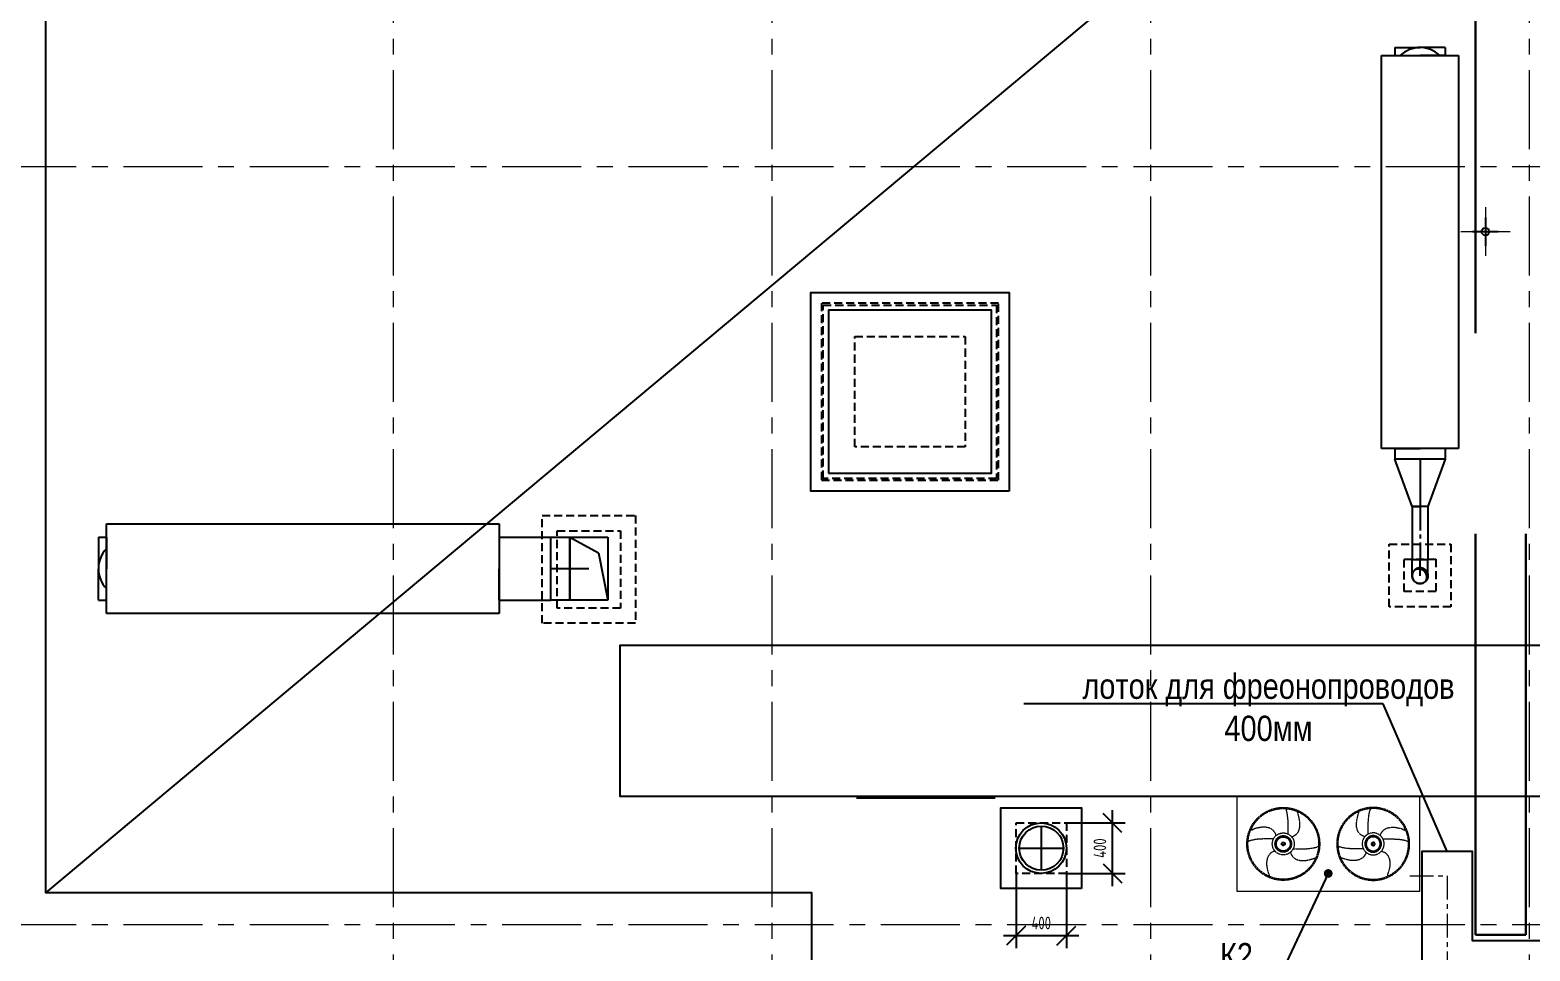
# Model space of a CAD drawing. Header units: millimetres. Extents: x -65527 to 8894748, y -37603 to 223697.
# Drawn here: x -52939 to -41057, y 190146 to 197436 of the extents above; entities that cross this region are included whole.
import ezdxf
from ezdxf import colors
from ezdxf.entities.mleader import LeaderData, LeaderLine
from ezdxf.math import Vec2, Vec3

# ---------------------------------------------------------------- set-up
doc = ezdxf.new("R2010")
doc.units = ezdxf.units.MM
doc.header["$LTSCALE"] = 10
for name, pattern in [('CENTER', [2, 1.25, -0.25, 0.25, -0.25]), ('CENTER2', [28.575000000000003, 19.05, -3.175, 3.175, -3.175]), ('HIDDEN', [9.524999999999999, 6.35, -3.175])]:
    doc.linetypes.add(name, pattern=pattern)
for name, color, linetype, lineweight in [('_ВК-К1', 14, 'Continuous', 40), ('АР_Оси', 142, 'Continuous', 9), ('М_0_В35', 142, 'Continuous', 25), ('М_ЗАМЕТКИ', 1, 'Continuous', 13), ('М_фреонопроводы', 10, 'CENTER', 18), ('М_Холод', 161, 'Continuous', 13)]:
    doc.layers.add(name, color=color, linetype=linetype, lineweight=lineweight)
for name, color, linetype in [('Aks_скрытые_линии', 7, 'HIDDEN'), ('Aks_Схема', 3, 'Continuous'), ('Архитектура', 251, 'Continuous'), ('М_2_лотки ХС', 130, 'Continuous'), ('М_дефлектор', 122, 'Continuous'), ('М_шахты ВЕ на покрытии', 30, 'Continuous'), ('М_шахты ОВ-АР', 10, 'Continuous')]:
    doc.layers.add(name, color=color, linetype=linetype)
doc.layers.add('Для уточнения шахт ОВ', color=61, linetype='Continuous', plot=False)
doc.styles.add('ROMANS', font='romans.shx', dxfattribs={"width": 0.7, "height": 100})
doc.styles.get("Standard").update_dxf_attribs({"font": 'ARIALN.TTF'})
doc.dimstyles.new('Тимур', dxfattribs={"dimscale": 100, "dimtxt": 250, "dimasz": 1.5, "dimexe": 1, "dimexo": 0, "dimgap": 0.5, "dimtad": 1, "dimdec": 0, "dimrnd": 10, "dimzin": 12, "dimdsep": 46, "dimtxsty": 'ROMANS', "dimblk1": 'OBLIQUE', "dimblk2": 'OBLIQUE', "dimsah": 1, "dimcen": 3, "dimdle": 1, "dimclrd": 256, "dimclre": 256, "dimclrt": 256, "dimadec": 0, "dimazin": 0, "dimtfac": 0.6666666666666666, "dimtdec": 0, "dimtmove": 0, "dimatfit": 3, "dimldrblk": 'OBLIQUE', "dimfxl": 1, "dimtvp": 1, "dimtolj": 1, "dimtzin": 12, "dimlwd": -1, "dimlwe": -1, "dimarcsym": 0})

# ---------------------------------------------------------------- blocks, each defined once
blk = doc.blocks.new('A$C8a0eec63')
at = {"layer": 'М_шахты ОВ-АР', "color": 251, "linetype": 'ByBlock'}
for points in [[(786.4999999999927, -786.4999999999964), (-786.5000000000073, -786.4999999999964), (-786.5000000000073, 786.5000000000036), (786.4999999999927, 786.5000000000036)], [(-645.5000000000073, -645.4999999999964), (645.4999999999927, -645.4999999999964), (645.4999999999927, 645.5000000000036), (-645.5000000000073, 645.5000000000036)]]:
    blk.add_lwpolyline(points, close=True, dxfattribs=at)
at = {"layer": 'М_шахты ОВ-АР', "color": 251, "linetype": 'HIDDEN'}
blk.add_lwpolyline([(-701.0000000000073, -701), (700.9999999999927, -701), (700.9999999999927, 701), (-701.0000000000073, 701)], close=True, dxfattribs=at)
blk = doc.blocks.new('A$C0d4e4e51')
at = {"layer": 'М_фреонопроводы'}
for centre, radius in [((0, 0), 288.8566844358662), ((0, 0), 280.0460147857403), ((0, 0), 86.98640421516119), ((0, 3.637978807091713e-12), 65.82206057451572), ((0, 3.637978807091713e-12), 63.32245125797893), ((0, 3.637978807091713e-12), 56.71282374609209), ((0, 0), 54.54809857845037), ((0, 0), 14.99765589915607), ((0, 3.637978807091713e-12), 8.998593539488997)]:
    blk.add_circle(centre, radius, dxfattribs=at)
for points in [[(38.81393808877328, 77.84672586773013), (39.43069206242217, 120.3497430797324), (39.47233744623372, 124.4594547744491), (35.66894700675039, 209.123091795238), (35.17107245826628, 213.5192511267633), (31.78933022113051, 237.1253008804342), (27.78976368147414, 255.6517357684061), (20.06445512908977, 275.2600530449563), (15.84786306304159, 279.5972382440705)], [(63.54760664294008, 59.40260184484941), (65.73832356143976, 58.00498084995343), (68.34381133969873, 57.87383059890271), (74.83213327103294, 59.95696780453363), (98.28155533538666, 72.37771393170624), (102.4814754161052, 75.86668588565226), (121.3887601780589, 101.6294875521926), (128.0909414612688, 120.3129603113375), (132.1284807362827, 151.4181425748029), (125.5335555436322, 204.1606599614897), (112.3440243985387, 253.1503100278678), (112.0503138446948, 256.6524840415077), (112.0560640089097, 256.665654856246)], [(-59.40322799712885, 63.54702323626043), (-57.95132772275247, 65.92323795983248), (-57.81069860747084, 68.12168681551339), (-66.13242229243042, 88.73537166748793), (-89.68721753318096, 114.5516164181754), (-113.1485436978401, 125.9900323876027), (-136.6817204181571, 131.155181952734), (-160.1875698759104, 132.1402363777997), (-183.6778367552906, 129.6615824114306), (-206.8629539503017, 124.8615624744525), (-230.6765725885052, 117.9500065310131), (-249.9349933031481, 112.4497500339094), (-250.1639833884547, 125.8719659518611), (-250.3874668942881, 125.6004135641269)], [(-77.82987675641198, 38.83033988487296), (-132.6866261559189, 39.51315608773075), (-179.6618912399863, 38.15869686541919), (-250.1639833884547, 28.83113718986715), (-273.735531223414, 21.14097486649553), (-279.0702124371892, 17.69482380398767), (-279.5427027341793, 16.78236411924809)], [(-65.60806570155546, -57.1158142127133), (-85.7318453581538, -64.55684122126695), (-89.76284992770525, -66.70990112627624), (-109.2171977745602, -82.74032893414551), (-113.2483344665379, -87.83830825575205), (-131.6896096614655, -142.0107320795069), (-131.9470465349732, -146.0117300520578), (-117.9075176594779, -230.8108275714912), (-113.1745423458051, -246.46223046249), (-112.6694436229882, -251.8082155990414), (-113.1850353375776, -254.7440878514062), (-113.708465914533, -255.922166247361)], [(59.11560495081358, -63.81070736391848), (57.95153387717437, -65.92304112415877), (57.81194275961025, -67.83217758488536), (64.31694757047808, -85.24637534668364), (74.71775531442836, -101.1676535591214), (78.7454179043998, -105.516544056205), (98.20900750067085, -119.6778879330232), (102.3855371720274, -121.7435801907632), (121.3159107790561, -128.3445471898413), (125.3248903668718, -129.266920987), (144.7414908983046, -131.8779404638008), (149.0356453520362, -132.069310525294), (168.2951715114759, -131.8483241215872), (172.3876948588877, -131.4734702054047), (191.8369328343542, -128.232706872237), (213.4106816254789, -123.1248564562156), (235.4127962280763, -116.4471487484661), (239.3971075395821, -115.1846321040757), (252.9740532205906, -112.5108137534517), (257.9890519533074, -108.9376861770543)], [(78.29462670424255, -37.90232113634193), (78.75280149595346, -38.45243077696796), (81.9342638203525, -38.88761753211293), (98.28155533532845, -38.88761753211293), (102.2703480111668, -39.11849815771711), (121.3069393527112, -39.44199996194584), (125.3212771530962, -39.47957649205273), (144.8442776836455, -39.47957649205273), (148.843652590178, -39.47957649205273), (168.3361992100254, -38.76028489688179), (172.3399801654741, -38.76028489688179), (191.7170467665419, -37.308851076672), (195.9839557032101, -36.95291361593627), (213.4016683715163, -35.1848435177053), (217.4017371113878, -34.82572348172835), (235.3934991882415, -31.9824380530481), (239.4466719495831, -31.27066237922918), (257.9657091209083, -26.55387223586877), (261.9935612624977, -25.53252835354942), (275.0905243118759, -20.15364528933424), (278.1652131528826, -17.69482162112763), (279.5329044557875, -16.94478456313664)]]:
    blk.add_spline(points, degree=3, dxfattribs=at)
blk = doc.blocks.new('_None')
blk = doc.blocks.new('*U312')
at = {"linetype": 'ByBlock'}
for p, q in [((-15.5535269721835, -3.55), (-15.5535269721835, 3.55)), ((-15.5535269721835, 3.55), (15.55207691330563, 3.55)), ((15.55207691330563, 3.55), (15.55207691330563, -3.55)), ((15.55207691330563, -3.55), (-15.5535269721835, -3.55))]:
    blk.add_line(p, q, dxfattribs=at)
blk = doc.blocks.new('Aks_es_drop_rect_500_300_100_50_50_wipe')
at = {"color": 0, "linetype": 'ByBlock', "lineweight": -2}
blk.add_wipeout([(-2.5, 1.5), (2.5, 1.5), (2.5, -3), (-2.5, -3)], dxfattribs=at)
blk = doc.blocks.new('Aks_es_drop_rect_500_300_100_50_50')
at = {"color": 0, "linetype": 'ByBlock', "lineweight": -2}
blk.add_blockref('Aks_es_drop_rect_500_300_100_50_50_wipe', (0, 0), dxfattribs=at)
for p, q in [((-2.5, 1.5), (2.5, 1.5)), ((-2.5, -3), (-2.5, 1.5)), ((2.5, 1.5), (2.5, -3)), ((2.5, -3), (-2.5, -3))]:
    blk.add_line(p, q, dxfattribs=at)
at = {"layer": 'Aks_скрытые_линии'}
for p, q in [((-1.25, 0.75), (2.5, 1.5)), ((-2.5, -1.5), (-1.25, 0.75)), ((-2.5, -1.5), (2.5, -1.5))]:
    blk.add_line(p, q, dxfattribs=at)
at = {"layer": 'Aks_Схема'}
blk.add_line((0, 0), (0, -3), dxfattribs=at)
blk = doc.blocks.new('A$C6552fe61')
at = {"layer": '_ВК-К1', "color": 18, "lineweight": 9, "ltscale": 100, "true_color": 0x000000}
for p, q in [((-2.610950317689593e-14, 192.3657202435659), (-3.073391568391209e-14, -192.3657202435659)), ((-195.4363792874941, 1.037866518140547e-14), (195.4363792874941, -1.465261637743881e-15))]:
    blk.add_line(p, q, dxfattribs=at)
blk = doc.blocks.new('*U313')
at = {"linetype": 'ByBlock'}
for p, q in [((-15.55352697218349, -3.05), (-15.55352697218349, 3.05)), ((-15.55352697218349, 3.05), (15.55207691330563, 3.05)), ((15.55207691330563, 3.05), (15.55207691330563, -3.05)), ((15.55207691330563, -3.05), (-15.55352697218349, -3.05))]:
    blk.add_line(p, q, dxfattribs=at)
blk = doc.blocks.new('Aks_rs_mixed_400x200_to_125_375_wipe')
at = {"color": 0, "linetype": 'ByBlock', "lineweight": -2}
blk.add_wipeout([(-2, 0), (2, 0), (0.625, 3.75), (-0.625, 3.75)], dxfattribs=at)
blk = doc.blocks.new('Aks_rs_mixed_400x200_to_125_375')
at = {"color": 0, "linetype": 'ByBlock', "lineweight": -2}
blk.add_blockref('Aks_rs_mixed_400x200_to_125_375_wipe', (0, 0), dxfattribs=at)
for p, q in [((-2, 0), (-0.625, 3.75)), ((-0.625, 3.75), (0.625, 3.75)), ((0.625, 3.75), (2, 0)), ((-2, 0), (2, 0))]:
    blk.add_line(p, q, dxfattribs=at)
at = {"layer": 'Aks_Схема'}
blk.add_line((0, 0), (0, 3.75), dxfattribs=at)
blk = doc.blocks.new('Aks_es_drop_rnd_125_125_wipe')
at = {"color": 0, "linetype": 'ByBlock', "lineweight": -2}
blk.add_wipeout([(-0.625, 0), (-0.6215761846051708, 0.06533028954228337), (-0.6113422504586287, 0.12994480676109932), (-0.5944103226844708, 0.19313562148434205), (-0.5709659110266256, 0.25421040192237543), (-0.5412658773652743, 0.3125), (-0.5056356214843422, 0.3673657826827954), (-0.46446551592337126, 0.41820662897428607), (-0.4182066289742863, 0.46446551592337126), (-0.3673657826827956, 0.5056356214843425), (-0.3125, 0.5412658773652743), (-0.2542104019223753, 0.5709659110266254), (-0.19313562148434216, 0.5944103226844706), (-0.12994480676109965, 0.6113422504586286), (-0.06533028954228359, 0.6215761846051708), (-2.220446049250313e-16, 0.625), (0.06533028954228334, 0.6215761846051708), (0.12994480676109932, 0.6113422504586286), (0.19313562148434185, 0.594410322684471), (0.25421040192237476, 0.5709659110266254), (0.3124999999999996, 0.5412658773652743), (0.3673657826827954, 0.5056356214843425), (0.4182066289742862, 0.46446551592337126), (0.4644655159233713, 0.4182066289742865), (0.505635621484342, 0.3673657826827954), (0.5412658773652741, 0.3125), (0.5709659110266256, 0.254210401922375), (0.5944103226844711, 0.19313562148434205), (0.6113422504586286, 0.12994480676109887), (0.621576184605171, 0.06533028954228293), (0.6250000000000001, 0), (0.6250000000000001, -1.25), (-0.625, -1.25)], dxfattribs=at)
blk = doc.blocks.new('Aks_es_drop_rnd_125_125')
at = {"color": 0, "linetype": 'ByBlock', "lineweight": -2}
blk.add_arc((0, 0), 0.625, 0, 180, dxfattribs=at)
blk.add_blockref('Aks_es_drop_rnd_125_125_wipe', (0, 0), dxfattribs=at)
for p, q in [((-0.625, 0), (-0.625, -1.25)), ((0.625, 0), (0.625, -1.25)), ((-0.625, -1.25), (0.625, -1.25))]:
    blk.add_line(p, q, dxfattribs=at)
at = {"color": 200, "linetype": 'CENTER2', "lineweight": -2}
blk.add_line((0, 0), (0, -1.25), dxfattribs=at)
at = {"color": 0, "linetype": 'ByBlock', "lineweight": -2}
blk.add_arc((0, 0), 0.625, 0, 180, dxfattribs=at)
at = {"layer": 'Aks_скрытые_линии'}
for centre, radius, start, end in [((0, 0), 0.625, 180, 0), ((0.1104854345603981, 0.1104854345603981), 0.6442352540027595, 149.0362434679265, 300.9637565320735)]:
    blk.add_arc(centre, radius, start, end, dxfattribs=at)
at = {"layer": 'Aks_Схема'}
blk.add_line((0, 0), (0, -1.25), dxfattribs=at)
blk = doc.blocks.new('A$Cd8bddbec')
at = {"color": 251, "linetype": 'ByBlock'}
for points in [[(-1.812643679179009, 174.9906120993133), (-1.812643679179052, -174.9906120993133)], [(-174.9999951755477, 0.04109207082366099), (174.9999951755478, 0.04109207082365231)]]:
    blk.add_lwpolyline(points, dxfattribs=at)
blk.add_circle((0, 0), 175, dxfattribs=at)
at = {"layer": 'М_дефлектор'}
blk.add_circle((-1.812643679179018, 0.04109207082365174), 200, dxfattribs=at)
blk = doc.blocks.new('_Oblique')
at = {"color": 0, "linetype": 'ByBlock', "lineweight": -2}
blk.add_line((-0.5, -0.5), (0.5, 0.5), dxfattribs=at)
blk = doc.blocks.new('*D318')
at = {"layer": 'Defpoints', "color": 0, "linetype": 'ByBlock', "transparency": 16777216}
for p in [(-45127.83524511681, 190759.777600073), (-44729.64788923116, 190759.805498667), (-44729.64788923116, 190267.1519690929)]:
    blk.add_point(p, dxfattribs=at)
at = {"layer": 'М_шахты ВЕ на покрытии', "transparency": 16777216}
for p, q in [((-45127.83524511681, 190759.777600073), (-45127.83524511681, 190167.1519690929)), ((-44729.64788923116, 190759.805498667), (-44729.64788923116, 190167.1519690929)), ((-45227.83524511681, 190267.1519690929), (-44629.64788923116, 190267.1519690929))]:
    blk.add_line(p, q, dxfattribs=at)
at = {"layer": 'М_шахты ВЕ на покрытии', "linetype": 'ByBlock', "transparency": 16777216, "xscale": 150, "yscale": 150, "zscale": 150, "rotation": 180}
blk.add_blockref('_Oblique', (-45127.83524511681, 190267.1519690929), dxfattribs=at)
at = {"layer": 'М_шахты ВЕ на покрытии', "linetype": 'ByBlock', "transparency": 16777216, "xscale": 150, "yscale": 150, "zscale": 150}
blk.add_blockref('_Oblique', (-44729.64788923116, 190267.1519690929), dxfattribs=at)
at = {"layer": 'М_шахты ВЕ на покрытии', "linetype": 'ByBlock', "transparency": 16777216, "insert": (-44928.74156717399, 190367.1519690929), "char_height": 100, "attachment_point": 5, "style": 'ROMANS'}
blk.add_mtext('\\A1;400', dxfattribs=at)
blk = doc.blocks.new('*D319')
at = {"layer": 'Defpoints', "color": 0, "linetype": 'ByBlock', "transparency": 16777216}
for p in [(-44729.64788923118, 191159.8054986671), (-44364.07594919892, 191159.8054986671), (-44729.64788923118, 190759.8054986671)]:
    blk.add_point(p, dxfattribs=at)
at = {"layer": 'М_шахты ВЕ на покрытии', "transparency": 16777216}
for p, q in [((-44364.07594919892, 190659.8054986671), (-44364.07594919892, 191259.8054986671)), ((-44729.64788923118, 191159.8054986671), (-44264.07594919892, 191159.8054986671)), ((-44729.64788923118, 190759.8054986671), (-44264.07594919892, 190759.8054986671))]:
    blk.add_line(p, q, dxfattribs=at)
at = {"layer": 'М_шахты ВЕ на покрытии', "linetype": 'ByBlock', "transparency": 16777216, "xscale": 150, "yscale": 150, "zscale": 150}
for p, rotation in [((-44364.07594919892, 191159.8054986671), 90), ((-44364.07594919892, 190759.8054986671), 270)]:
    blk.add_blockref('_Oblique', p, dxfattribs=dict(at, rotation=rotation))
at = {"layer": 'М_шахты ВЕ на покрытии', "linetype": 'ByBlock', "transparency": 16777216, "insert": (-44464.07594919886, 190959.805498667), "char_height": 100, "attachment_point": 5, "rotation": 90, "style": 'ROMANS'}
blk.add_mtext('\\A1;400', dxfattribs=at)
blk = doc.blocks.new('ВВПС500_300')
at = {"linetype": 'ByBlock'}
for p, q in [((-2.5, 1.5), (2.5, 1.5)), ((-2.5, -1.5), (-2.5, 1.5)), ((2.5, 1.5), (2.5, -1.5)), ((2.5, -1.5), (-2.5, -1.5))]:
    blk.add_line(p, q, dxfattribs=at)
blk = doc.blocks.new('ВВКС125')
at = {"linetype": 'ByBlock'}
blk.add_circle((0, 0), 0.625, dxfattribs=at)

msp = doc.modelspace()

# ---------------------------------------------------------------- hatches: boundary and pattern name
at = {"layer": 'М_ЗАМЕТКИ', "linetype": 'ByBlock'}
h = msp.add_hatch(color=7, dxfattribs=at)
h.dxf.hatch_style = 1
h.paths.add_polyline_path([(-42620.39215429004, 190759.3918179118, 1), (-42690.39215429004, 190759.3918179118, 1)])

# ---------------------------------------------------------------- linework, layer by layer
at = {"layer": 'АР_Оси', "linetype": 'CENTER', "ltscale": 50}
for p, q in [((-50063.42836046578, 218118.0265394107), (-50063.42836046572, 163499.0016964786)), ((-47063.4283604659, 218118.0265394107), (-47063.42836046584, 163499.0016964786)), ((-44063.4283604659, 218118.0265394107), (-44063.42836046584, 163499.0016964786)), ((-41063.4283604659, 218118.0265394107), (-41063.42836046584, 163499.0016964786)), ((-59198.37756442644, 196355.5596029517), (23980.02449029272, 196355.5596029516)), ((-59198.37756442644, 190355.5596029517), (23980.02449029272, 190355.5596029516))]:
    msp.add_line(p, q, dxfattribs=at)
at = {"layer": 'Архитектура', "lineweight": 25, "transparency": 33554684}
for p, q in [((-52814.6836329525, 190605.5596029516), (-39071.07045325216, 202097.4701341249)), ((-41409.97154605003, 195953.3172545774), (-41409.97154605003, 195728.342877829)), ((-41511.92888009966, 195840.8300662033), (-41308.0142120004, 195840.8300662033)), ((-45293.41055493765, 191355.5938458953), (-46393.4105549376, 191355.5938458953))]:
    msp.add_line(p, q, dxfattribs=at)
msp.add_lwpolyline([(-26063.42836046561, 180750.4497501609), (-26064.68363295285, 175820.5596029517), (-29994.80480232513, 175820.5596029517), (-29994.80480232513, 175690.5585290918), (-35384.81115077894, 175690.5512939462), (-35384.80016494943, 167240.5627445623), (-39630.2448438627, 167240.5581015302), (-40166.70930703163, 167240.557471911), (-41184.68272698908, 167240.5563031147), (-41184.68333096504, 166440.5596029576), (-46744.80480232513, 166440.5596029458), (-46744.80480232513, 190605.559602952), (-52814.6836329525, 190605.5596029516), (-52814.68363295325, 202105.5596029516), (-49247.44595544435, 202105.5596029518), (-49247.63845444446, 202920.5818602403, -0.1810559495822377), (-46864.67736181621, 208155.5533318151, -0.1811806168331762), (-41625.33538284361, 210538.8810663166), (-40814.68363295302, 210538.8810663166), (-40814.68363295302, 214105.5596029516), (-32314.68363295302, 214105.5596029517), (-32314.68363295302, 211105.5596029516), (-23484.68363295267, 211105.5596029515)], format="xyb", dxfattribs=at)
msp.add_lwpolyline([(-37430.91902672428, 191368.4258672945), (-48264.68363295302, 191368.4258672945), (-48264.68363295302, 192566.1083256468), (-37430.91902672428, 192566.1083256468), (-37430.91902672428, 192466.1083256468)], dxfattribs=at)
msp.add_circle((-41409.97154605003, 195840.8300662033), 30, dxfattribs=at)
at = {"layer": 'Для уточнения шахт ОВ', "linetype": 'HIDDEN', "lineweight": 30, "ltscale": 50}
for p, q in [((-41489.80480232459, 190274.2510985175), (-41489.80480232471, 202480.2510985176)), ((-41089.80480232471, 190274.2510985175), (-41089.80480232471, 194899.2510985176)), ((-41089.80480232471, 190274.2510985175), (-41489.80480232471, 190274.2510985175))]:
    msp.add_line(p, q, dxfattribs=at)
at = {"layer": 'М_0_В35', "linetype": 'Continuous'}
for p, q in [((-42127.95208818968, 197297.8398479082), (-41927.95208818968, 197297.8398479082)), ((-42127.95208818968, 197297.8398479082), (-42127.95208818953, 197233.4603057128)), ((-41727.95208818968, 197297.8398479082), (-41927.95208818968, 197297.8398479082)), ((-41727.95208818968, 197297.8398479082), (-41727.95208818953, 197233.4603057128)), ((-42127.95208818953, 197233.4603057128), (-41927.95208818953, 197233.4603057128)), ((-41727.95208818953, 197233.4603057128), (-41927.95208818953, 197233.4603057128)), ((-42127.95208818976, 194123.4603057128), (-41927.95208818976, 194123.4603057128)), ((-42127.95208818976, 194123.4603057128), (-42127.95208818976, 194039.1666393256)), ((-42127.95208818976, 194039.1666393256), (-41927.95208818976, 194039.1666393256)), ((-41727.95208818976, 194123.4603057128), (-41927.95208818976, 194123.4603057128)), ((-41727.95208818976, 194039.1666393256), (-41927.95208818976, 194039.1666393256)), ((-41727.95208818976, 194123.4603057128), (-41727.95208818976, 194039.1666393256)), ((-41990.45208818978, 193664.1666393256), (-41927.95208818978, 193664.1666393256)), ((-41990.45208818978, 193664.1666393256), (-41990.45208818979, 193241.1083518091)), ((-41865.45208818978, 193664.1666393256), (-41927.95208818978, 193664.1666393256)), ((-41865.45208818978, 193664.1666393256), (-41865.45208818979, 193241.1083518091)), ((-52397.25606839164, 193422.2891317763), (-52397.25606839107, 193172.2891317763)), ((-52397.25606839164, 193422.2891317763), (-52332.876526196196, 193422.2891317764)), ((-52332.876526196196, 193422.2891317764), (-52332.87652619563, 193172.2891317764)), ((-49222.876526195345, 193422.2891317758), (-49222.87652619563, 193172.2891317758)), ((-49222.876526195345, 193422.2891317758), (-48812.10739784352, 193422.2891317753)), ((-48812.10739784352, 193422.2891317753), (-48812.10739784381, 193172.2891317753)), ((-41990.45208818979, 193241.1083518091), (-41927.95208818979, 193241.1083518091)), ((-41865.45208818979, 193241.1083518091), (-41927.95208818979, 193241.1083518091)), ((-52397.2560683905, 192922.2891317763), (-52397.25606839107, 193172.2891317763)), ((-52332.87652619506, 192922.2891317764), (-52332.87652619563, 193172.2891317764)), ((-49222.87652619591, 192922.2891317758), (-49222.87652619563, 193172.2891317758)), ((-48812.10739784409, 192922.2891317753), (-48812.10739784381, 193172.2891317753)), ((-52397.2560683905, 192922.2891317763), (-52332.87652619506, 192922.2891317764)), ((-49222.87652619591, 192922.2891317758), (-48812.10739784409, 192922.2891317753))]:
    msp.add_line(p, q, dxfattribs=at)
at = {"layer": 'М_0_В35', "color": 200, "linetype": 'CENTER2'}
msp.add_line((-41927.95208818978, 193664.1666393256), (-41927.95208818979, 193241.1083518091), dxfattribs=at)
at = {"layer": 'М_0_В35'}
for centre, start, end in [((-41927.95208818968, 197072.993767395), 45.5345379877739, 134.4654620122261), ((-52172.40998787787, 193172.2891317763), 135.5345379878844, 224.4654620121155)]:
    msp.add_arc(centre, 224.8460805132082, start, end, dxfattribs=at)
at = {"layer": 'М_2_лотки ХС', "linetype": 'ByBlock'}
msp.add_lwpolyline([(-40732.11926056977, 192663.8208482843), (-40732.11926056977, 190224.7995411481), (-41513.38921142246, 190224.7995411481), (-41513.38921142246, 190934.1296397061), (-41913.38921142246, 190934.1296397061), (-41913.38921142255, 190224.7995411481), (-41913.38921142255, 189824.7995411481), (-40732.11926056977, 189824.7995411481), (-40332.11926056977, 189824.7995411481), (-40332.11926056977, 192663.8208482843), (-40732.11926056977, 192663.8208482843)], dxfattribs=at)
at = {"layer": 'М_Холод', "color": 161, "ltscale": 2, "elevation": -0.0331873965478735}
msp.add_lwpolyline([(-41930.39215429004, 191368.4258672945), (-43380.39215429004, 191368.4258672945), (-43380.39215429004, 190618.4258672945), (-41930.39215429004, 190618.4258672945)], close=True, dxfattribs=at)
at = {"layer": 'М_шахты ВЕ на покрытии', "linetype": 'ByBlock'}
msp.add_lwpolyline([(-44609.64788923116, 190639.8054985843), (-45247.83524511681, 190639.777600073), (-45247.83524511681, 191279.777600073), (-44609.64788923116, 191279.8054985843)], close=True, dxfattribs=at)
at = {"layer": 'М_шахты ВЕ на покрытии', "linetype": 'HIDDEN'}
msp.add_lwpolyline([(-44729.64788923116, 190759.805498667), (-45127.83524511681, 190759.777600073), (-45127.83524511681, 191159.777600073), (-44729.64788923116, 191159.805498667)], close=True, dxfattribs=at)
at = {"layer": 'М_шахты ОВ-АР', "color": 30, "linetype": 'HIDDEN'}
for points in [[(-45182.04953641311, 193786.1781704181), (-46755.04953641311, 193786.1781704181), (-46755.04953641311, 195359.1781704181), (-45182.04953641311, 195359.1781704181)], [(-45282.04953641311, 193886.1781704181), (-46655.04953641311, 193886.1781704181), (-46655.04953641311, 195259.1781704181), (-45282.04953641311, 195259.1781704181)], [(-45532.04953641311, 194136.1781704181), (-46405.04953641311, 194136.1781704181), (-46405.04953641311, 195009.1781704181), (-45532.04953641311, 195009.1781704181)]]:
    msp.add_lwpolyline(points, close=True, dxfattribs=at)

# ---------------------------------------------------------------- block references
at = {"layer": 'Архитектура', "lineweight": 25, "transparency": 33554684}
msp.add_blockref('A$C6552fe61', (-41409.97154605003, 195840.8300662033), dxfattribs=at)
at = {"layer": 'М_0_В35', "linetype": 'ByBlock', "xscale": 100, "yscale": 100, "zscale": 100}
for name, p, rotation in [('*U313', (-41927.95208818965, 195678.4603057128), 89.99999999999596), ('*U312', (-50777.87652619563, 193172.2891317761), 179.9999999999887)]:
    msp.add_blockref(name, p, dxfattribs=dict(at, rotation=rotation))
at = {"layer": 'М_дефлектор'}
msp.add_blockref('A$Cd8bddbec', (-44927.83524511681, 190959.777600073), dxfattribs=at)
at = {"layer": 'М_Холод', "color": 161, "ltscale": 2}
msp.add_blockref('A$C0d4e4e51', (-43011.40512877532, 190993.4258672945, -0.0331873965478735), dxfattribs=at)
at = {"layer": 'М_Холод', "color": 161, "ltscale": 2, "xscale": -1}
msp.add_blockref('A$C0d4e4e51', (-42299.37917980475, 190993.4258672945, -0.0331873965478735), dxfattribs=at)
at = {"layer": 'М_шахты ОВ-АР', "color": 1, "linetype": 'ByBlock'}
msp.add_blockref('A$C8a0eec63', (-45968.54953641311, 194572.6781704181), dxfattribs=at)

# ---------------------------------------------------------------- dimensions: what is measured, and where the dimension line sits
at = {"layer": 'М_шахты ВЕ на покрытии', "linetype": 'ByBlock'}
dim = msp.add_linear_dim(base=(-44364.07594919892, 191159.8054986671), p1=(-44729.64788923116, 190759.805498667), p2=(-44729.64788923116, 191159.805498667), angle=90, dimstyle='Тимур', dxfattribs=at)
dim.commit()
dim.dimension.update_dxf_attribs({"geometry": '*D319', "text_midpoint": (-44464.07594919886, 190959.805498667)})
dim = msp.add_linear_dim(base=(-44729.64788923116, 190267.1519690929), p1=(-45127.83524511681, 190759.777600073), p2=(-44729.64788923116, 190759.805498667), dimstyle='Тимур', dxfattribs=at)
dim.commit()
dim.dimension.update_dxf_attribs({"geometry": '*D318', "text_midpoint": (-44928.74156717399, 190367.1519690929)})

# ---------------------------------------------------------------- leaders
at = {"layer": 'М_2_лотки ХС', "linetype": 'ByBlock'}
ml = msp.add_multileader_mtext('Standard', dxfattribs=at)
ml.set_content('лоток для фреонопроводов\\P400мм', color=256)
ml.set_leader_properties()
ml.set_arrow_properties(name='NONE')
ml.build(insert=Vec2(0, 0))
ml.multileader.update_dxf_attribs({"text_left_attachment_type": 6, "text_right_attachment_type": 6, "dogleg_length": 0.36, "arrow_head_size": 0.162})
ctx = ml.context
ctx.base_point, ctx.char_height, ctx.arrow_head_size, ctx.landing_gap_size, ctx.plane_origin = Vec3(-44037.75078571601, 192101.6168898126, -0.06284863221253545), 200, 0.162, 0.081, Vec3(-32441.19587992333, 198598.0682221965, -0.06284863221253545)
ctx.left_attachment, ctx.right_attachment, ctx.text_align_type = 6, 6, 1
notes = []
notes.append((ctx, [(1, (1, 1, 0), (-42219.25660017713, 192101.6168898126, -0.06284863221253545), (-1, 0), 0.3239999999999447, [(0, [(-41713.38921142246, 190934.1296397061, -0.06284863221253545)], 0, [])])]))
ctx.mtext.insert, ctx.mtext.width, ctx.mtext.defined_height, ctx.mtext.alignment, ctx.mtext.flow_direction = Vec3(-43128.66569294657, 192341.6168898126, -0.06284863221253545), 2817.47973754938, 544.2773374749016, 2, 5
at = {"layer": 'М_ЗАМЕТКИ', "color": 7, "linetype": 'ByBlock'}
ml = msp.add_multileader_mtext('Standard', dxfattribs=at)
ml.set_content('К2\\Pм390кг', color=7)
ml.set_leader_properties()
ml.set_arrow_properties(name='NONE')
ml.build(insert=Vec2(0, 0))
ml.multileader.update_dxf_attribs({"text_left_attachment_type": 6, "text_right_attachment_type": 6, "dogleg_length": 0.36, "arrow_head_size": 0.162})
ctx = ml.context
ctx.base_point, ctx.char_height, ctx.arrow_head_size, ctx.landing_gap_size, ctx.plane_origin = Vec3(-43736.3352312573, 189968.4232567333, -0.02966123566466194), 200, 0.162, 0.081, Vec3(-33383.19882279092, 198423.3304004023, -0.02966123566466194)
ctx.left_attachment, ctx.right_attachment, ctx.text_align_type = 6, 6, 1
notes.append((ctx, [(1, (1, 1, 0), (-43027.93654367204, 189968.4232567333, -0.02966123566466194), (-1, 0), 0.3239999999999447, [(0, [(-42655.39215429004, 190759.3918179118, -0.02966123566466194)], 0, [])])]))
ctx.mtext.insert, ctx.mtext.width, ctx.mtext.defined_height, ctx.mtext.alignment, ctx.mtext.flow_direction = Vec3(-43382.29788746467, 190208.4232567333, -0.02966123566466194), 2817.47973754938, 544.2773374749016, 2, 5
for ctx, leaders in notes:
    for number, flags, end, landing, length, lines in leaders:
        leader = LeaderData()
        leader.index, (leader.has_last_leader_line, leader.has_dogleg_vector, leader.attachment_direction) = number, flags
        leader.last_leader_point, leader.dogleg_vector, leader.dogleg_length = Vec3(end), Vec3(landing), length
        for number, points, colour, breaks in lines:
            line = LeaderLine()
            line.index, line.vertices, line.color, line.breaks = number, Vec3.list(points), colors.encode_raw_color(colour), breaks
            leader.lines.append(line)
        ctx.leaders.append(leader)

# ---------------------------------------------------------------- next in the draw order: block references
at = {"layer": 'М_0_В35', "linetype": 'Continuous', "xscale": 100, "yscale": 100, "zscale": 100}
for name, p, rotation in [('Aks_rs_mixed_400x200_to_125_375', (-41927.95208818976, 194039.1666393256), 179.9999999999972), ('Aks_es_drop_rect_500_300_100_50_50', (-48512.10739784381, 193172.2891317753), 269.9999999999889), ('Aks_es_drop_rnd_125_125', (-41927.95208818979, 193116.1083518091), 179.9999999999978)]:
    msp.add_blockref(name, p, dxfattribs=dict(at, rotation=rotation))

# ---------------------------------------------------------------- next in the draw order: linework, layer by layer
at = {"layer": 'М_фреонопроводы', "ltscale": 15}
msp.add_lwpolyline([(-42009.33455663377, 190741.0432451238), (-41713.38921142246, 190741.0432451238), (-41713.38921142246, 190012.8229963164), (-40539.53260333573, 190012.8229963164), (-40539.53260333573, 193054.465643002)], dxfattribs=at)
at = {"layer": 'М_шахты ОВ-АР', "color": 161, "linetype": 'HIDDEN'}
for points in [[(-48142.10739523893, 192739.5391312949), (-48882.10739523893, 192739.539131295), (-48882.10739833776, 193592.2891317753), (-48142.10739833776, 193592.2891317752)], [(-48262.10739573294, 192859.5391312949), (-48762.10739573294, 192859.539131295), (-48762.10739784376, 193472.2891317753), (-48262.10739784376, 193472.2891317752)], [(-41682.95208664041, 192871.1083518091), (-42172.95208664041, 192871.1083518091), (-42172.9520886838, 193367.4833520493), (-41682.95208868379, 193367.4833520493)], [(-41802.95208713438, 192991.1083518091), (-42052.95208713438, 192991.1083518091), (-42052.95208818981, 193247.4833520493), (-41802.95208818981, 193247.4833520493)]]:
    msp.add_lwpolyline(points, close=True, dxfattribs=at)

# ---------------------------------------------------------------- next in the draw order: block references
at = {"layer": 'М_0_В35', "linetype": 'HIDDEN', "xscale": 100, "yscale": 100, "zscale": 100}
for name, p, rotation in [('ВВПС500_300', (-48512.10739784381, 193172.2891317753), 269.9999999999889), ('ВВКС125', (-41927.95208818979, 193116.1083518091), 179.9999999999978)]:
    msp.add_blockref(name, p, dxfattribs=dict(at, rotation=rotation))

doc.saveas('drawing.dxf')
